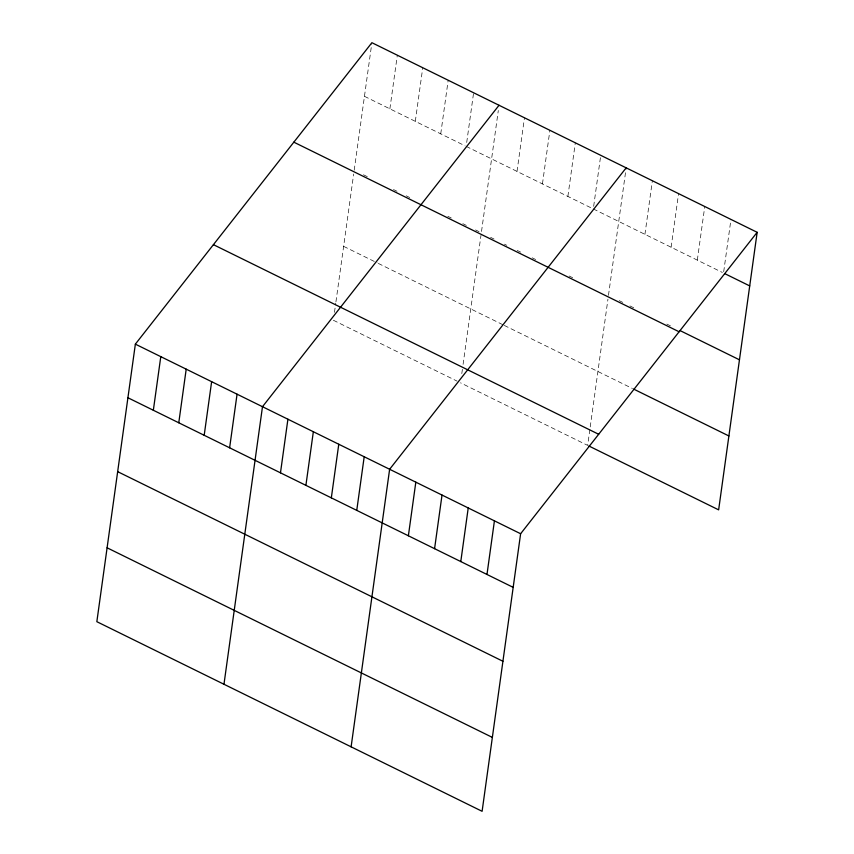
<?xml version="1.0" encoding="UTF-8"?>
<svg xmlns="http://www.w3.org/2000/svg" width="854" height="854" viewBox="0 0 854 854"><rect width="100%" height="100%" fill="white"/><g stroke="black" fill="none" stroke-linecap="round" stroke-linejoin="round"><path stroke-width="0.64" stroke-dasharray="4.27 3.2" d="M334.48 312.34L335.761 303.106M335.942 301.782L353.673 174.024M354.207 170.213L371.714 44.013M389.883 108.832L397.323 55.211M415.311 121.343L422.751 67.733M440.739 133.854L448.179 80.244M466.711 142.447L473.607 92.755M461.8 373.593L462.719 366.996M463.081 364.348L480.983 235.32M481.517 231.466L498.309 110.497M517.022 171.398L524.463 117.788M542.45 183.909L549.891 130.299M567.878 196.431L575.318 142.81M593.669 206.326L600.746 155.321M589.858 429.562L587.659 445.393L460.519 382.827M590.221 426.925L607.952 299.167M608.475 295.356L626.174 167.843M644.93 234.348L652.371 180.728M671.127 247.244L678.567 193.623M697.323 260.139L704.764 206.519M723.701 271.721L730.96 219.414M364.455 96.321L465.014 145.799M466.167 146.376L592.153 208.376M593.306 208.942L722.335 272.437M363.452 174.771L368.074 177.045M393.502 189.556L396.971 191.264M406.216 195.812L409.685 197.52M447.816 216.286L451.286 217.994M462.847 223.684L466.316 225.392M475.561 229.939L479.03 231.647M490.591 237.337L494.05 239.045M504.458 244.159L506.764 245.301M517.172 250.425L520.641 252.122M532.191 257.812L535.661 259.52M569.18 276.013L572.65 277.721M619.193 300.629L622.769 302.391M629.91 305.903L634.671 308.251M666.825 324.072L670.401 325.833M343.639 246.358L377.158 262.851M378.311 263.427L503.134 324.851M504.287 325.427L632.44 388.495M333.38 320.261L457.05 381.119"/><path stroke-width="1.28" d="M135.359 344.141L96.844 621.691L482.104 811.3L520.62 533.739L757.156 232.309L371.896 42.7L135.359 344.141L520.62 533.739M153.346 410.272L160.787 356.652M178.774 422.783L186.204 369.163M204.191 435.294L211.632 381.674M229.619 447.806L237.06 394.196M223.972 684.267L262.488 406.707L499.035 105.266M280.475 472.838L287.915 419.218M305.903 485.35L313.343 431.74M331.331 497.861L338.771 444.251M356.758 510.382L364.199 456.762M351.111 746.834L389.627 469.273L626.174 167.843M408.383 535.789L415.823 482.168M434.579 548.674L442.02 495.064M460.786 561.569L468.227 507.959M486.983 574.464L494.423 520.844M757.156 232.309L718.641 509.859L588.844 445.98M724.715 273.611L749.716 285.919M679.923 330.519L739.468 359.822M293.84 142.17L679.101 331.779M633.636 389.082L728.9 435.967M213.415 244.66L598.675 434.27M127.919 397.75L513.179 587.36M117.66 471.654L502.921 661.263M107.092 547.798L492.352 737.397"/></g></svg>
